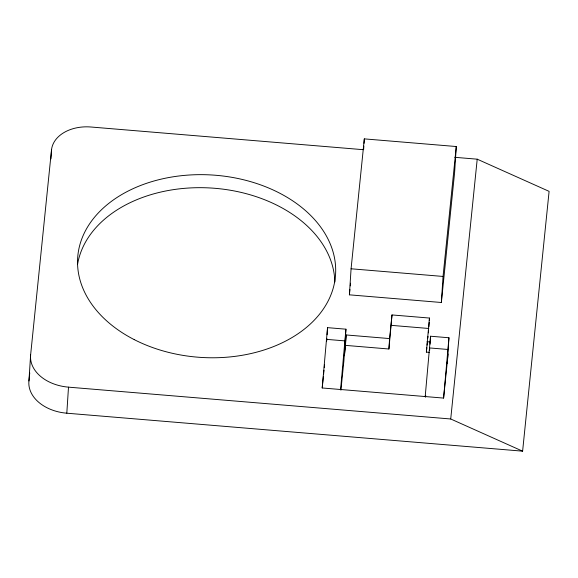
<?xml version="1.0" encoding="UTF-8"?>
<svg xmlns="http://www.w3.org/2000/svg" width="578" height="578" viewBox="0 0 578 578"><rect width="100%" height="100%" fill="white"/><g stroke="black" fill="none" stroke-linecap="round" stroke-linejoin="round"><path stroke-width="0.87" d="M454.756 157.31L477.211 159.181L549.1 191.361L522.613 451.165L66.81 413.205A40.966 28.965 3.7 0 1 28.936 380.981L30.62 354.928L51.514 149.926A36.92 26.104 3.7 0 1 90.956 127.008L363.129 149.68M50.936 158.914L51.514 149.926M66.81 413.205L68.5 387.152A40.966 28.965 3.7 0 1 30.62 354.928M326.686 341.006L326.859 338.332M327.09 334.77L327.545 327.654L345.94 329.185L343.888 360.968L340.912 390.186M345.478 345.377L346.15 334.958L389.586 338.578L388.915 348.996L345.478 345.377L344.416 355.773L346.15 334.958M349.394 294.831L351.077 268.784L364.321 138.879L456.288 146.537L454.604 172.591L441.361 302.496L349.394 294.831L349.943 289.455M363.62 149.659L363.858 146.061M364.032 143.366L364.321 138.879M388.915 348.996L392 314.938L429.461 318.052L429.288 320.66M429.346 352.363L426.376 352.118L429.461 318.052M428.898 326.736L429.179 322.394M429.635 350.355L429.75 348.592M430.039 344.177L430.552 336.23L448.947 337.762L447.285 363.468M441.361 302.496L443.044 276.443L456.288 146.537M448.095 353.931L443.593 398.083L322.199 387.975L327.545 327.654M340.587 389.507L345.94 329.185M425.198 396.551L430.552 336.23M443.593 398.083L448.947 337.762M28.936 380.981L29.753 372.926M322.199 387.975L323.369 376.466M323.55 374.696L323.998 370.267M324.272 367.608L324.54 364.956M350.304 285.872L350.579 283.184M389.586 338.578L392 314.938M426.376 352.118L426.824 347.739M427.091 345.109L427.445 341.612M427.799 338.108L427.98 336.353M428.341 332.856L428.609 330.226M425.516 397.231L425.697 395.46M522.613 451.165L450.724 418.985L477.211 159.181M351.077 268.784L443.044 276.443M391.328 325.356L428.782 328.477M427.048 341.699L430.018 341.945M326.36 339.344L344.748 340.876M429.36 347.92L447.755 349.452M68.5 387.152L450.724 418.985M77.611 264.146A129.219 91.375 3.7 0 1 212.531 188.117A129.219 91.375 3.7 0 1 334.835 282.021M134.204 339.604A129.219 91.375 3.7 0 0 335.363 276.934A129.219 91.375 3.7 0 0 150.258 182.106A129.219 91.375 3.7 0 0 134.204 339.604"/></g></svg>
